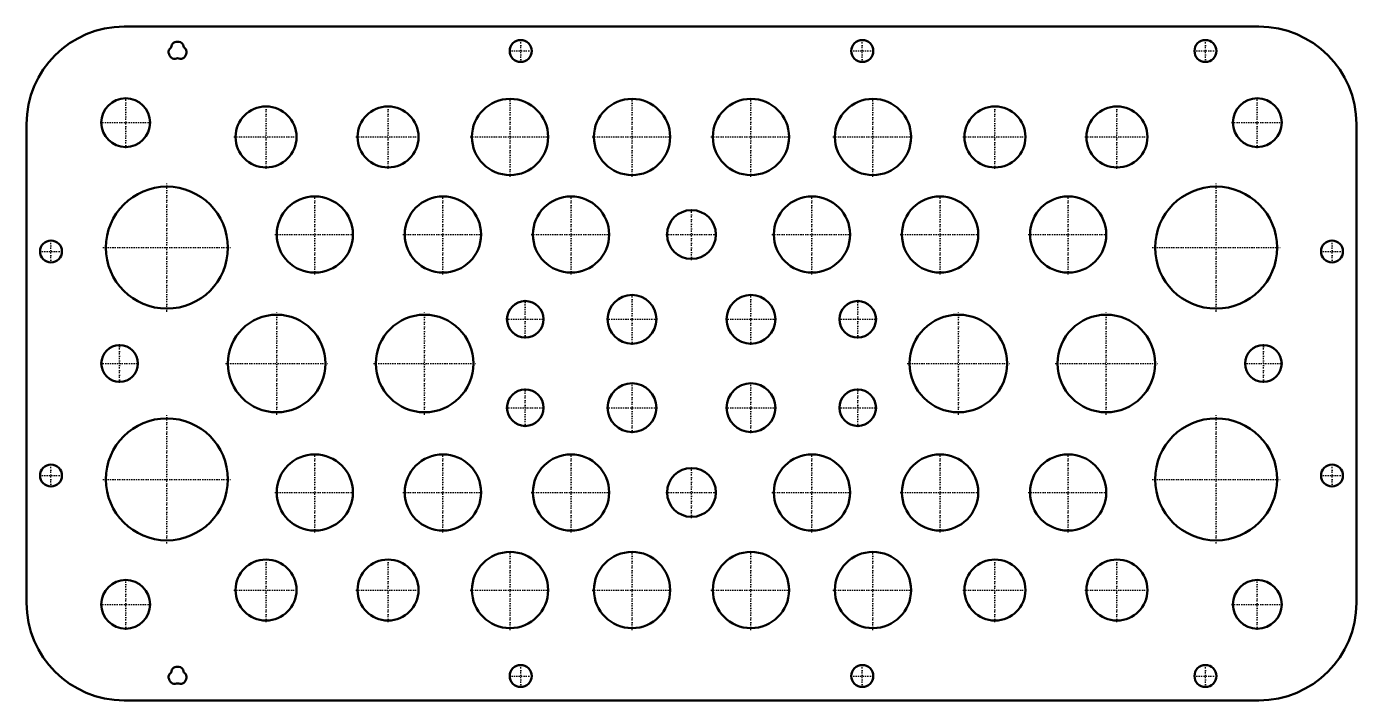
# Model space of a CAD drawing. Header units: millimetres. Extents: x -218 to 218, y -110 to 110.
import ezdxf

# ---------------------------------------------------------------- set-up
doc = ezdxf.new("R2010")
doc.units = ezdxf.units.MM
doc.linetypes.add('Center', pattern=[1.5, 0.45, -0.5, 0.05, -0.5])
doc.layers.add('AM_0', color=7, linetype='Continuous', lineweight=50)
doc.layers.add('AM_7', color=7, linetype='Center', lineweight=25)

msp = doc.modelspace()

# ---------------------------------------------------------------- linework, layer by layer
at = {"layer": 'AM_0'}
for p, q in [((186, 110.5), (-186, 110.5)), ((-218, 78.5), (-218, -78.5)), ((218, -78.5), (218, 78.5)), ((-186, -110.5), (186, -110.5))]:
    msp.add_line(p, q, dxfattribs=at)
for centre, radius in [((-56, 102.5), 3.6), ((56, 102.5), 3.6), ((168.5, 102.5), 3.6), ((-185.5, 79), 8), ((-139.5, 74.3), 10), ((-99.5, 74.3), 10), ((-59.5, 74.3), 12.5), ((-19.5, 74.3), 12.5), ((19.5, 74.3), 12.5), ((59.5, 74.3), 12.5), ((99.5, 74.3), 10), ((139.5, 74.3), 10), ((185.5, 79), 8), ((-172, 38), 20), ((172, 38), 20), ((-123.5, 42.3), 12.5), ((-81.5, 42.3), 12.5), ((-39.5, 42.3), 12.5), ((39.5, 42.3), 12.5), ((81.5, 42.3), 12.5), ((123.5, 42.3), 12.5), ((0, 42.3), 8), ((-210, 36.75), 3.6), ((210, 36.75), 3.6), ((-19.5, 14.5), 8), ((19.5, 14.5), 8), ((-54.5, 14.5), 6), ((54.5, 14.5), 6), ((-136, 0), 16), ((-87.5, 0), 16), ((87.5, 0), 16), ((136, 0), 16), ((-187.5, 0), 6), ((187.5, 0), 6), ((-54.5, -14.5), 6), ((-19.5, -14.5), 8), ((19.5, -14.5), 8), ((54.5, -14.5), 6), ((-172, -38), 20), ((172, -38), 20), ((-123.5, -42.3), 12.5), ((-81.5, -42.3), 12.5), ((-39.5, -42.3), 12.5), ((39.5, -42.3), 12.5), ((81.5, -42.3), 12.5), ((123.5, -42.3), 12.5), ((-210, -36.75), 3.6), ((0, -42.3), 8), ((210, -36.75), 3.6), ((-139.5, -74.3), 10), ((-99.5, -74.3), 10), ((-59.5, -74.3), 12.5), ((-19.5, -74.3), 12.5), ((19.5, -74.3), 12.5), ((59.5, -74.3), 12.5), ((99.5, -74.3), 10), ((139.5, -74.3), 10), ((-185.5, -79), 8), ((185.5, -79), 8), ((-56, -102.5), 3.6), ((56, -102.5), 3.6), ((168.5, -102.5), 3.6)]:
    msp.add_circle(centre, radius, dxfattribs=at)
for centre, radius, start, end in [((-186, 78.5), 32, 90, 180), ((186, 78.5), 32, 0, 90), ((-168.96, 103.93), 1.5, 107.8317, 173.7525), ((-168.5, 102.5), 3, 72.1683, 107.8317), ((-168.04, 103.93), 1.5, 6.2475, 72.1683), ((-169.97, 102.18), 1.5, 126.2475, 192.1683), ((-168.5, 102.5), 3, 192.1683, 227.8317), ((-171.44, 104.2), 1, 306.2475, 353.7525), ((-165.56, 104.2), 1, 186.2475, 233.7525), ((-168.5, 102.5), 3, 312.1683, 347.8317), ((-167.03, 102.18), 1.5, 347.8317, 53.7525), ((-169.51, 101.39), 1.5, 227.8317, 293.7525), ((-168.5, 99.1), 1, 66.2475, 113.7525), ((-167.49, 101.39), 1.5, 246.2475, 312.1683), ((-186, -78.5), 32, 180, 270), ((186, -78.5), 32, 270, 360), ((-168.96, -101.07), 1.5, 107.8317, 173.7525), ((-168.5, -102.5), 3, 72.1683, 107.8317), ((-168.04, -101.07), 1.5, 6.2475, 72.1683), ((-169.97, -102.82), 1.5, 126.2475, 192.1683), ((-168.5, -102.5), 3, 192.1683, 227.8317), ((-171.44, -100.8), 1, 306.2475, 353.7525), ((-165.56, -100.8), 1, 186.2475, 233.7525), ((-168.5, -102.5), 3, 312.1683, 347.8317), ((-167.03, -102.82), 1.5, 347.8317, 53.7525), ((-169.51, -103.61), 1.5, 227.8317, 293.7525), ((-168.5, -105.9), 1, 66.2475, 113.7525), ((-167.49, -103.61), 1.5, 246.2475, 312.1683)]:
    msp.add_arc(centre, radius, start, end, dxfattribs=at)
at = {"layer": 'AM_7'}
for p, q in [((-56, 98.72), (-56, 106.28)), ((56, 98.72), (56, 106.28)), ((168.5, 98.72), (168.5, 106.28)), ((-59.78, 102.5), (-52.22, 102.5)), ((52.22, 102.5), (59.78, 102.5)), ((164.72, 102.5), (172.28, 102.5)), ((-185.5, 70.6), (-185.5, 87.4)), ((-59.5, 61.18), (-59.5, 87.43)), ((-19.5, 61.18), (-19.5, 87.43)), ((19.5, 61.18), (19.5, 87.43)), ((59.5, 61.18), (59.5, 87.43)), ((185.5, 70.6), (185.5, 87.4)), ((-139.5, 63.8), (-139.5, 84.8)), ((-99.5, 63.8), (-99.5, 84.8)), ((99.5, 63.8), (99.5, 84.8)), ((139.5, 63.8), (139.5, 84.8)), ((-193.9, 79), (-177.1, 79)), ((177.1, 79), (193.9, 79)), ((-150, 74.3), (-129, 74.3)), ((-110, 74.3), (-89, 74.3)), ((-72.62, 74.3), (-46.38, 74.3)), ((-32.62, 74.3), (-6.38, 74.3)), ((6.38, 74.3), (32.62, 74.3)), ((46.38, 74.3), (72.62, 74.3)), ((89, 74.3), (110, 74.3)), ((129, 74.3), (150, 74.3)), ((-172, 17), (-172, 59)), ((172, 17), (172, 59)), ((-123.5, 29.18), (-123.5, 55.42)), ((-81.5, 29.18), (-81.5, 55.42)), ((-39.5, 29.18), (-39.5, 55.42)), ((39.5, 29.18), (39.5, 55.42)), ((81.5, 29.18), (81.5, 55.42)), ((123.5, 29.18), (123.5, 55.42)), ((0, 33.9), (0, 50.7)), ((-210, 32.97), (-210, 40.53)), ((-136.62, 42.3), (-110.38, 42.3)), ((-94.62, 42.3), (-68.38, 42.3)), ((-52.62, 42.3), (-26.38, 42.3)), ((-8.4, 42.3), (8.4, 42.3)), ((26.38, 42.3), (52.62, 42.3)), ((68.38, 42.3), (94.62, 42.3)), ((110.38, 42.3), (136.62, 42.3)), ((210, 32.97), (210, 40.53)), ((-213.78, 36.75), (-206.22, 36.75)), ((-193, 38), (-151, 38)), ((151, 38), (193, 38)), ((206.22, 36.75), (213.78, 36.75)), ((-19.5, 6.1), (-19.5, 22.9)), ((19.5, 6.1), (19.5, 22.9)), ((-54.5, 8.2), (-54.5, 20.8)), ((54.5, 8.2), (54.5, 20.8)), ((-136, -16.8), (-136, 16.8)), ((-87.5, -16.8), (-87.5, 16.8)), ((-60.8, 14.5), (-48.2, 14.5)), ((-27.9, 14.5), (-11.1, 14.5)), ((11.1, 14.5), (27.9, 14.5)), ((48.2, 14.5), (60.8, 14.5)), ((87.5, -16.8), (87.5, 16.8)), ((136, -16.8), (136, 16.8)), ((-187.5, -6.3), (-187.5, 6.3)), ((187.5, -6.3), (187.5, 6.3)), ((-193.8, 0), (-181.2, 0)), ((-152.8, 0), (-119.2, 0)), ((-104.3, 0), (-70.7, 0)), ((70.7, 0), (104.3, 0)), ((119.2, 0), (152.8, 0)), ((181.2, 0), (193.8, 0)), ((-54.5, -20.8), (-54.5, -8.2)), ((-19.5, -22.9), (-19.5, -6.1)), ((19.5, -22.9), (19.5, -6.1)), ((54.5, -20.8), (54.5, -8.2)), ((-172, -59), (-172, -17)), ((-60.8, -14.5), (-48.2, -14.5)), ((-27.9, -14.5), (-11.1, -14.5)), ((11.1, -14.5), (27.9, -14.5)), ((48.2, -14.5), (60.8, -14.5)), ((172, -59), (172, -17)), ((-123.5, -55.42), (-123.5, -29.18)), ((-81.5, -55.42), (-81.5, -29.18)), ((-39.5, -55.42), (-39.5, -29.18)), ((39.5, -55.42), (39.5, -29.18)), ((81.5, -55.42), (81.5, -29.18)), ((123.5, -55.42), (123.5, -29.18)), ((-210, -40.53), (-210, -32.97)), ((0, -50.7), (0, -33.9)), ((210, -40.53), (210, -32.97)), ((-213.78, -36.75), (-206.22, -36.75)), ((-193, -38), (-151, -38)), ((151, -38), (193, -38)), ((206.22, -36.75), (213.78, -36.75)), ((-136.62, -42.3), (-110.38, -42.3)), ((-94.62, -42.3), (-68.38, -42.3)), ((-52.62, -42.3), (-26.38, -42.3)), ((-8.4, -42.3), (8.4, -42.3)), ((26.38, -42.3), (52.62, -42.3)), ((68.38, -42.3), (94.62, -42.3)), ((110.38, -42.3), (136.62, -42.3)), ((-139.5, -84.8), (-139.5, -63.8)), ((-99.5, -84.8), (-99.5, -63.8)), ((-59.5, -87.43), (-59.5, -61.18)), ((-19.5, -87.43), (-19.5, -61.18)), ((19.5, -87.43), (19.5, -61.18)), ((59.5, -87.43), (59.5, -61.18)), ((99.5, -84.8), (99.5, -63.8)), ((139.5, -84.8), (139.5, -63.8)), ((-185.5, -87.4), (-185.5, -70.6)), ((185.5, -87.4), (185.5, -70.6)), ((-150, -74.3), (-129, -74.3)), ((-110, -74.3), (-89, -74.3)), ((-72.62, -74.3), (-46.38, -74.3)), ((-32.62, -74.3), (-6.38, -74.3)), ((6.38, -74.3), (32.62, -74.3)), ((46.38, -74.3), (72.62, -74.3)), ((89, -74.3), (110, -74.3)), ((129, -74.3), (150, -74.3)), ((-193.9, -79), (-177.1, -79)), ((177.1, -79), (193.9, -79)), ((-56, -106.28), (-56, -98.72)), ((56, -106.28), (56, -98.72)), ((168.5, -106.28), (168.5, -98.72)), ((-59.78, -102.5), (-52.22, -102.5)), ((52.22, -102.5), (59.78, -102.5)), ((164.72, -102.5), (172.28, -102.5))]:
    msp.add_line(p, q, dxfattribs=at)

doc.saveas('drawing.dxf')
